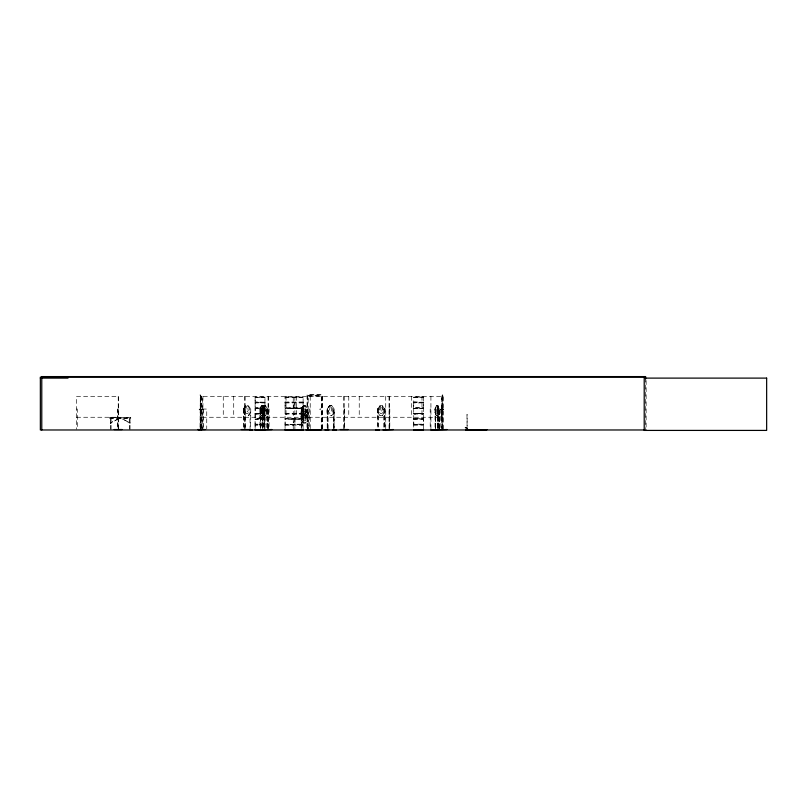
<?xml version="1.0" encoding="UTF-8"?>
<svg xmlns="http://www.w3.org/2000/svg" width="807" height="807" viewBox="0 0 807 807"><rect width="100%" height="100%" fill="white"/><g stroke="black" fill="none" stroke-linecap="round" stroke-linejoin="round"><path stroke-width="0.61" stroke-dasharray="4.04 3.03" d="M264.928 421.758L265.039 418.793L255.073 418.722L255.163 408.645L255.153 418.389L265.029 418.742M264.928 405.306L265.019 402.269L255.073 402.269L255.173 397.105L255.153 401.936L264.999 402.249M285.113 421.758L285.113 424.189L285.012 419.004L303.17 418.873L285.022 418.722L285.113 408.645L303.059 408.675L303.119 418.692M285.113 405.306L285.012 408.06L303.17 408.191L285.103 408.614M293.244 397.296L293.274 424.22L293.284 421.758M293.284 407.706L293.284 405.306M294.878 421.758L294.868 397.105M294.878 405.306L294.878 402.814M303.049 421.758L303.109 419.045M303.049 405.306L303.15 402.501M413.739 421.758L413.739 424.189L413.719 408.534M413.739 405.306L413.668 408.372M423.504 421.758L423.604 418.742L413.658 418.722M423.504 405.306L423.614 402.451M465.558 427.559L465.599 427.357M465.841 427.236C467.182 427.982 465.346 427.317 466.769 427.498M466.971 414.516L467.112 428.971L467.132 414.425M465.034 427.498L466.88 427.518M199.178 409.492C200.59 409.694 198.714 408.705 199.289 409.845M200.197 409.008L200.267 409.815L200.267 408.957M200.953 409.068L200.953 409.815L200.953 408.957M202.043 409.684C202.527 408.675 200.287 409.391 202.043 409.785M440.723 409.684C440.541 408.181 442.065 410.218 440.723 409.492M440.723 409.28L440.884 429.213M442.508 409.704L442.508 408.957M443.598 409.684C442.377 409.684 443.87 408.292 443.588 409.785M437.475 408.796L437.666 405.8L437.656 415.666M437.475 408.957L437.576 405.8M199.833 408.957L199.833 409.815M441.379 408.957L441.379 409.815M441.752 409.764L441.812 408.957M442.942 409.815L442.942 408.957M264.938 418.53L265.049 408.14M264.928 429.637L265.049 424.593L255.073 424.492L255.093 418.702M303.069 402.047L285.103 402.027L285.073 397.094L303.069 397.115L303.15 402.34M293.274 424.189L293.223 424.875M294.888 419.358L294.878 429.637M303.049 429.637L303.16 424.593L285.022 424.492L303.059 424.159L303.059 419.358L285.103 419.358M423.614 402.37L413.729 402.027L413.698 397.094L423.594 397.125L413.678 397.105M423.594 418.722L423.604 408.06L413.678 407.989M423.504 429.637L423.504 424.189L413.729 424.159L413.739 429.637M255.062 424.512L255.163 429.637M285.022 424.522L285.113 429.637M437.545 428.749L437.919 406.224M306.004 416.109L305.339 416.341L304.32 414.233L302.706 416.351L303.946 413.769L302.766 411.257L304.35 413.265L305.883 411.267L304.723 413.759L306.014 416.331M437.777 409.048L437.283 406.224M466.123 427.771L466.607 427.72M383.9 408.978L383.981 428.749M243.936 408.978L244.057 429.213M383.86 408.978L384.737 409.058L384.616 428.749M265.039 424.694L255.093 424.815M437.969 415.666L438.453 412.347L438.06 415.666L436.335 415.666L434.933 412.347L434.933 409.028L435.669 409.058L436.355 405.8L438.05 405.8L436.335 405.709M264.968 413.517L255.052 413.386L265.241 413.517L266.441 411.54L265.543 405.8L263.718 405.8L261.841 409.028L261.841 412.347L263.748 415.666M255.073 413.608L265.019 413.668M265.039 397.226L255.052 397.165L264.978 397.125L264.938 402.027M264.938 407.706L255.153 407.706L255.163 402.844L255.062 408.06L265.009 408.039L264.948 402.794M285.103 402.905L303.059 402.905L303.049 407.706L285.103 407.706L285.103 402.027M413.729 402.027L423.564 402.219M262.668 429.98L262.668 409.058L261.993 408.806L261.982 428.749M263.728 409.058L264.323 406.224L264.989 406.224M260.6 428.749L260.611 409.058L261.297 405.8L262.769 405.709L261.297 405.8L259.864 409.028L259.995 428.749M327.854 428.749L327.763 409.018M378.322 408.806L378.412 428.749M250.089 429.98L250.009 408.766L250.775 409.028L250.674 428.749M442.761 394.936L442.498 395.763M303.392 409.058L304.108 406.224L304.885 406.224L305.591 410.511L304.844 411.802L303.392 410.511L303.392 409.058L301.061 412.347L303.392 415.666L305.671 415.666L307.911 412.347L305.581 409.028M304.108 409.542L303.392 413.83L304.844 415.121L305.591 412.377L304.844 409.542L304.068 409.542M304.007 413.537L303.291 416.372L304.007 419.115L305.49 417.824L304.733 413.537M255.093 408.019L255.163 408.614L264.938 408.675M265.019 419.025L255.062 419.004M307.961 428.749L307.961 409.058L305.621 405.709L303.351 405.709L302.282 411.54L303.755 413.517L305.228 413.517L306.68 411.54L305.591 405.8M303.281 413.113L302.181 418.853L303.654 420.83L305.127 420.83L306.569 418.853L306.569 416.372L305.48 413.113L303.24 413.023L301.001 416.341L301.122 419.63L303.321 422.888M255.103 402.219L255.153 402.905L264.938 402.905M303.139 424.775L285.032 424.795M423.594 408.322L413.658 408.342M423.604 419.004L413.658 419.025M423.604 424.775L413.658 424.795M262.668 410.511L261.761 411.802L261.761 406.224L262.295 406.224L262.668 409.058M331.828 405.709L329.427 405.709L328.328 409.058L328.328 411.54L329.831 413.517L331.364 413.517L332.898 411.54L331.748 405.8L329.458 405.8L327.097 409.028L327.097 412.347L329.458 415.666L331.828 415.666M437.737 410.511L436.829 411.802L436.355 409.058L437.364 406.224M423.564 413.507L413.678 413.325L423.564 413.335M261.347 405.709L259.915 409.058L260.6 409.058M262.699 415.666L264.06 412.316M264.182 412.347L262.769 415.666L261.276 415.666M434.973 409.058L436.405 405.709L435.044 409.058L435.054 428.749M437.767 415.666L439.24 412.347M265.009 408.342L255.123 408.453M285.012 402.29L303.139 402.29M264.999 402.592L255.113 402.653M303.109 402.592L285.032 402.572M413.668 402.249L413.729 407.706L423.514 407.706L423.514 402.905L413.729 402.905M423.574 402.592L413.698 402.703M263.687 397.589L264.545 397.589M263.687 414.041L264.545 414.041M293.637 397.589L295.251 397.589M293.637 414.041L295.251 414.041M301.808 397.589L302.665 397.589M301.808 414.041L302.665 414.041M422.263 397.589L423.12 397.589M422.263 414.041L423.12 414.041M262.446 413.517L263.375 411.54L262.678 405.8L264.131 409.058L264.121 428.749M437.505 413.517L438.433 411.54M127.758 421.89L130.179 422.767L121.02 418.319M127.95 421.99L121.736 418.319M262.467 409.018L262.477 428.749M261.902 409.058L263.748 405.709M265.574 415.666L267.48 412.347L267.48 409.028L265.574 405.709M319.733 409.492L320.097 408.927M255.617 397.589L257.14 397.589M255.617 414.041L257.14 414.041M285.567 397.589L287.08 397.589M285.567 414.041L287.08 414.041M414.193 397.589L415.716 397.589M414.193 414.041L415.716 414.041M305.621 418.984L303.301 418.984L301.061 415.666L301.152 409.028L303.392 405.709L305.631 405.8M303.432 405.8L301.233 409.058L301.243 428.749M305.581 418.984L307.86 415.666L307.739 412.377L305.54 409.119L303.341 409.119L302.282 412.377L302.282 414.869L303.755 416.836L305.228 416.836L306.68 414.869L305.591 409.119M301.051 416.341L301.001 419.66L303.291 422.979L305.56 422.979L307.8 419.66L307.76 416.341L305.52 413.023M327.168 409.058L329.498 405.8M380.016 415.666L377.646 412.347L377.646 409.028L380.016 405.709L382.347 405.8L384.707 409.028M384.636 412.316L382.306 415.575L384.707 412.347L384.596 409.058M245.822 405.8L243.361 409.058L243.28 412.347L245.782 415.666L248.294 415.666L250.775 412.347L248.233 415.575M413.648 413.345L423.625 413.648L413.688 413.577M333.422 428.749L333.422 408.766L334.179 409.058L334.179 428.749M285.042 397.105L303.069 397.296M285.073 413.325L303.069 413.517M285.073 413.547L303.069 413.749M320.329 409.764L320.55 409.724M112.667 421.597L110.549 423.06L119.547 418.319M118.841 418.319L112.617 421.99M200.943 395.914L200.943 429.869L201.034 395.914L200.257 395.914L200.257 428.608M308.203 395.884L321.307 395.884L321.277 429.869M255.163 397.589L264.928 397.589M285.113 397.589L303.049 397.589M413.739 397.589L423.504 397.589M308.133 398.063L308.133 399.344M265.634 405.709L263.687 405.709L262.81 409.058L262.81 411.54L264.03 413.517M379.976 405.709L382.377 405.709M441.52 405.709L441.429 420.397L441.52 410.45M247.456 406.224L246.619 406.224L245.792 409.058L246.619 411.802L247.436 411.802L248.223 410.511L247.436 406.224M200.429 408.685L200.429 410.087M413.739 408.675L423.514 408.675M438.776 408.796L438.806 428.749M442.337 408.685L442.337 410.087M301.747 408.796L301.858 428.749M76.574 409.058L77.28 409.058L77.28 429.213M118.407 409.058L117.701 409.058L117.701 429.213M201.387 409.815L201.609 409.058L201.599 429.213M202.315 409.058L206.753 409.058L206.743 429.213M244.763 409.058L243.28 409.028L245.782 405.709L248.294 405.709L250.775 409.028M245.076 409.058L245.348 429.213M263.617 408.998L264.353 409.058L264.353 428.749M268.065 409.058L267.793 429.213M268.378 409.058L269.084 409.058L269.084 429.213M301.112 409.028L302 409.058L302 429.98M303.301 409.028L305.621 409.028M310.221 409.058L309.505 409.058L309.515 429.213M343.883 409.058L344.599 409.058L344.589 429.213M377.646 409.028L378.533 409.058M385.726 409.058L385.01 409.058L385.02 429.213M389.075 409.058L389.791 409.058L389.791 429.213M430.918 409.058L430.212 409.058L430.212 429.213M437.656 409.058L437.122 409.038M443.154 409.058L440.844 409.26M308.133 412.135L308.133 413.406M255.143 413.325L264.948 413.325M255.163 414.041L264.928 414.041M285.113 414.041L303.049 414.041M413.739 414.041L423.504 414.041M263.687 415.666L265.634 415.666M301.182 415.635L303.351 418.984M379.976 415.666L382.377 415.666M76.574 417.259L118.407 417.259M202.315 417.259L443.114 417.259M109.833 417.733L130.744 417.733M109.833 418.026L130.744 418.026M285.103 418.389L303.059 418.389M413.729 418.389L423.514 418.389M413.739 419.358L423.514 419.358L423.504 424.159M303.281 422.888L305.53 422.888M129.927 423.11L129.927 423.766M264.938 424.159L255.153 424.159L255.153 419.358L264.938 419.358L265.039 424.563M413.658 424.492L423.614 424.593M308.133 424.825L308.133 426.106M264.938 425.128L255.153 425.128L255.153 428.608M285.103 425.128L303.059 425.128M413.729 425.128L423.514 425.128M465.578 428.265L467.778 428.265M423.544 397.094L423.514 402.027M200.348 395.793L200.005 394.936M331.788 405.709L334.159 409.028L334.058 428.749M435.669 411.54L436.587 413.517L437.898 413.517L438.241 408.786M260.611 411.54L261.518 413.517M263.728 410.511L264.928 411.802L265.543 410.511L264.928 406.224M293.193 424.795L293.284 429.637M438.443 428.749L438.453 409.028L437.737 405.8L439.24 409.028L439.179 428.749M437.767 405.709L439.2 409.058M434.973 412.316L436.405 415.666M262.678 405.8L264.06 409.058M382.306 405.8L383.446 411.54L381.913 413.517L380.39 413.517L378.876 411.54L380.016 405.8L377.726 409.058L377.777 428.749M437.384 411.54L437.646 413.517M438.443 409.058L437.969 405.709L438.161 409.058M437.576 410.511L437.838 411.802L437.838 406.224M437.313 408.877L437.384 428.749M202.043 409.28L202.043 409.492M646.125 380.581L646.125 428.739M645.63 378.11L645.63 428.739M443.144 429.213L443.114 396.348L202.315 396.348L202.335 429.213M442.882 396.348L442.882 429.213M442.761 429.98L442.761 394.764L442.418 429.98M442.508 428.608L442.508 395.914L441.732 395.914L441.732 429.869M441.822 395.914L441.873 429.98M439.412 428.749L439.412 409.058L438.272 408.826L438.332 428.749M439.038 409.058L439.038 429.98M438.605 409.058L438.705 428.749M437.576 409.058L437.656 429.98M435.669 409.058L435.669 428.749M435.437 428.749L435.387 408.766L435.286 428.749M430.918 396.348L430.918 429.213M421.99 396.348L421.99 417.259M411.53 396.348L411.53 417.259M389.529 409.058L389.529 429.213M389.256 396.348L389.256 429.213M389.085 396.348L389.085 429.213M385.726 396.348L385.726 429.213M384.102 409.058L384.102 429.98M377.908 409.058L377.908 428.749M359.236 396.348L359.236 417.259M348.775 396.348L348.775 417.259M344.337 409.058L344.337 429.213M344.064 396.348L344.064 429.213M343.883 396.348L343.883 429.213M333.553 409.058L333.553 429.98M327.975 428.749L327.975 409.058L327.097 409.028L327.228 428.749M327.349 409.058L327.349 428.749M322.427 428.719L322.427 394.764L307.084 394.764L307.084 429.98M322.225 428.729L322.225 394.966L307.285 394.966L307.285 429.98M321.398 428.759L321.398 395.793L308.113 395.793L308.203 429.98M310.221 396.348L310.221 429.213M307.82 428.749L307.911 409.028L307.195 408.766L307.215 428.749M301.384 409.058L301.384 428.749M296.482 396.348L296.482 417.259M286.021 396.348L286.021 417.259M268.378 396.348L268.378 429.213M268.065 396.348L268.065 429.213M267.601 428.749L267.601 409.058L266.865 408.766L266.905 428.749M267.42 409.028L267.41 428.749M267.097 409.058L267.097 428.749M263.97 409.058L263.97 429.98M263.728 408.786L263.738 428.749M262.174 409.058L262.174 428.749M260.379 409.058L260.379 428.749M260.328 408.786L260.227 428.749M245.086 396.348L245.076 429.213M244.763 396.348L244.763 429.213M243.492 409.058L243.401 428.749M233.717 396.348L233.717 417.259M223.267 396.348L223.267 417.259M203.636 409.058L203.636 429.213M202.93 396.348L202.93 429.213M201.326 396.348L201.326 429.213M200.348 429.98L200.348 394.764L200.005 429.98M130.038 418.319L130.038 429.98M129.493 418.319L129.493 429.98M120.283 417.451L120.283 418.319M118.407 429.213L118.407 396.348L76.574 396.348L76.574 429.213M118.226 396.348L118.226 429.213M117.953 409.058L117.963 429.213M111.084 418.319L111.084 429.98M110.539 418.319L110.539 429.98M441.812 409.068L441.822 409.704L441.822 409.068M330.234 406.224L329.458 410.511L331.001 411.802L331.738 409.058L331.001 406.224L330.234 406.224M380.793 406.224L380.006 410.511L381.55 411.802L382.296 409.058L381.55 406.224L380.793 406.224M245.792 405.8L244.592 409.058L244.592 411.54L246.196 413.517L247.82 413.517L249.454 411.54L249.454 409.058L248.233 405.8L245.792 405.8M334.078 412.316L331.748 415.575L334.037 412.316M320.339 408.927L320.238 408.927M259.985 412.316L261.347 415.666L259.985 412.316M130.744 417.451L109.833 417.451L109.833 418.319L130.744 418.319L130.744 417.451M110.973 423.11L110.65 423.766L110.973 423.11"/><path stroke-width="1.21" d="M348.12 429.536L340.282 429.536M486.803 429.627L465.619 429.96M431.584 429.96L446.937 429.536M325.029 429.96L328.913 429.919M375.588 429.96L379.461 429.919M303.19 429.919L285.103 429.949M198.936 429.96L199.47 429.919M201.629 429.869L200.973 429.919M644.208 377.131L40.35 377.131L40.35 429.98L646.125 429.98M40.35 378.11L68.03 378.11M255.143 429.758L264.948 429.768M285.093 429.768L303.069 429.768M413.719 429.768L423.524 429.768M465.558 429.788L486.863 429.788M252.48 429.96L249.625 429.919M255.153 429.949L271.848 429.536M321.277 429.869L306.024 429.919M413.729 429.949L423.514 429.949M431.473 429.98L430.898 429.98M383.053 429.919L393.312 429.536M336.368 429.96L332.494 429.919M645.63 379.068L645.63 376.587L41.772 376.587L41.772 429.98M249.141 429.536L241.303 429.536M205.381 429.536L197.544 429.536M122.018 429.536L114.17 429.536M766.65 378.11L644.208 378.11L644.208 430.413L766.65 430.413L766.65 378.11"/></g></svg>
